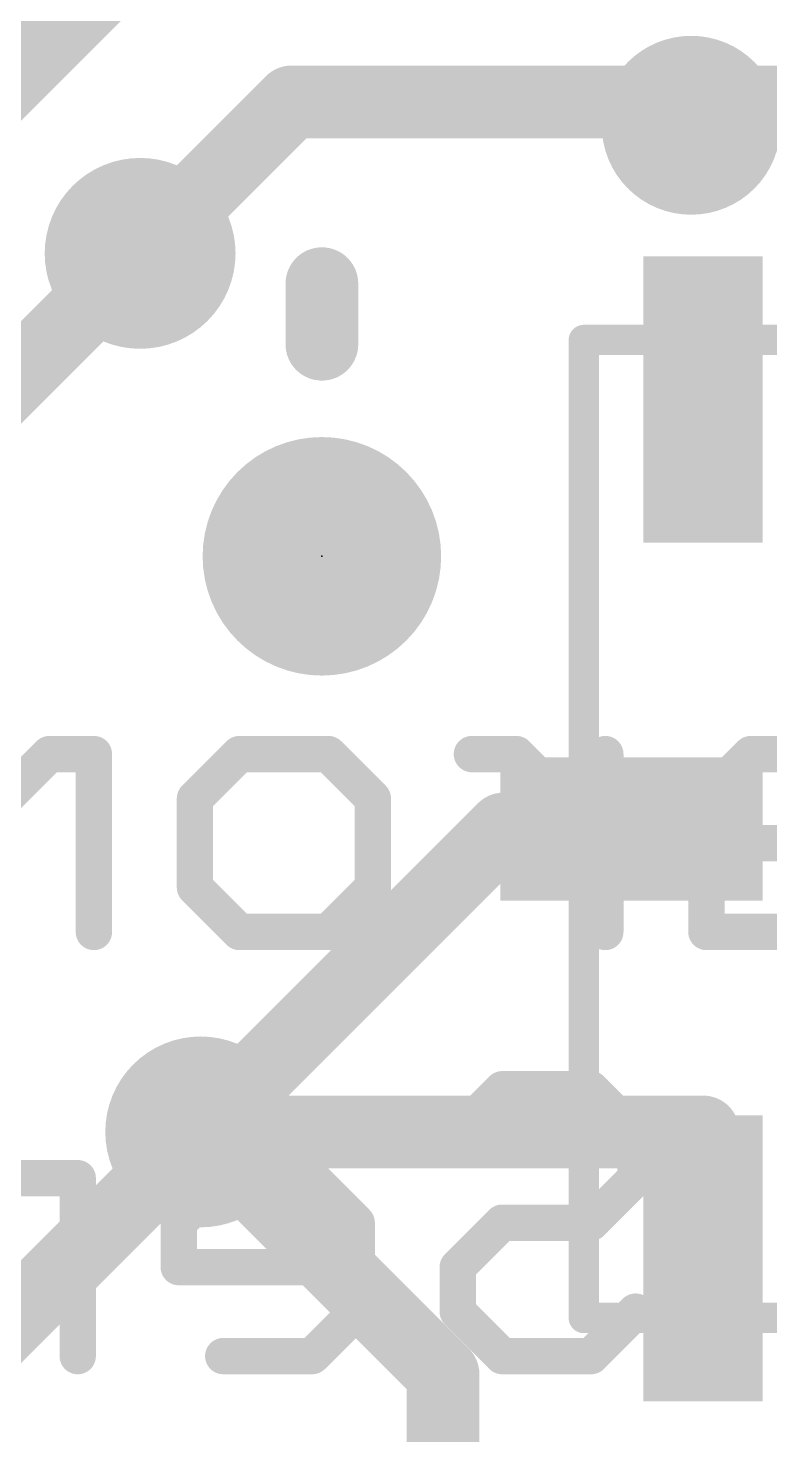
# Model space of a CAD drawing. Extents: x -0.2 to 18.1, y -0.2 to 19.4.
# Drawn here: x 4.61 to 7.72, y 9.02 to 14.91 of the extents above; entities that cross this region are included whole.
import ezdxf

# ---------------------------------------------------------------- set-up
doc = ezdxf.new("R2010")
doc.units = 0
for name, color, linetype in [('1', 12, 'CONTINUOUS'), ('16', 132, 'CONTINUOUS'), ('18', 110, 'CONTINUOUS'), ('21', 40, 'CONTINUOUS'), ('22', 6, 'CONTINUOUS'), ('23', 53, 'CONTINUOUS')]:
    doc.layers.add(name, color=color, linetype=linetype)

# ---------------------------------------------------------------- blocks, each defined once
blk = doc.blocks.new('PIE')
at = {"const_width": 0.5}
blk.add_lwpolyline([(0, -0.25, 1), (0, 0.25, 1), (0, -0.25)], format="xyb", dxfattribs=at)
blk = doc.blocks.new('RECT')
blk.add_solid([(-0.5, -0.5), (0.5, -0.5), (-0.5, 0.5), (0.5, 0.5)])
blk = doc.blocks.new('ROUNDV')
at = {"const_width": 0.5}
blk.add_lwpolyline([(0, -0.25, 1), (0, 0.25, 1), (0, -0.25)], format="xyb", dxfattribs=at)

msp = doc.modelspace()

# ---------------------------------------------------------------- linework, layer by layer
at = {"layer": '1', "const_width": 0.3048}
for points in [[(3.683, 13.843), (5.334, 15.494)], [(5.715, 14.605), (5.08, 13.97)], [(8.255, 14.605), (5.715, 14.605)], [(4.191, 13.081), (5.08, 13.97)], [(5.334, 10.287), (6.604, 11.557)], [(6.604, 11.557), (7.14, 11.557)], [(4.445, 9.398), (5.334, 10.287)], [(7.44, 10.287), (5.334, 10.287)], [(7.44, 9.757), (7.44, 10.287)]]:
    msp.add_lwpolyline(points, dxfattribs=at)
at = {"layer": '1', "const_width": 0.1524}
for points in [[(5.715, 14.6812, 1), (5.715, 14.5288)], [(5.7689, 14.5511, 1), (5.6611, 14.6589)], [(5.0261, 14.0239, 1), (5.1339, 13.9161)], [(5.1339, 13.9161, 1), (5.0261, 14.0239)], [(6.604, 11.6332, 1), (6.604, 11.4808)], [(6.6579, 11.5031, 1), (6.5501, 11.6109)], [(7.14, 11.4808, 1), (7.14, 11.6332)], [(5.334, 10.3632, 1), (5.334, 10.2108)], [(5.3879, 10.2331, 1), (5.2801, 10.3409)], [(7.5162, 10.287, 1), (7.3638, 10.287)], [(7.44, 10.2108, 1), (7.44, 10.3632)], [(5.2801, 10.3409, 1), (5.3879, 10.2331)], [(7.3638, 9.757, 1), (7.5162, 9.757)]]:
    msp.add_lwpolyline(points, format="xyb", dxfattribs=at)
at = {"layer": '16', "const_width": 0.3048}
for points in [[(5.842, 13.843), (5.842, 13.589)], [(5.334, 10.287), (6.35, 9.271)], [(6.35, 9.271), (6.35, 1.397)]]:
    msp.add_lwpolyline(points, dxfattribs=at)
at = {"layer": '16', "const_width": 0.1524}
for points in [[(5.9182, 13.843, 1), (5.7658, 13.843)], [(5.7658, 13.589, 1), (5.9182, 13.589)], [(5.3879, 10.3409, 1), (5.2801, 10.2331)], [(6.4262, 9.271, 1), (6.2738, 9.271)], [(6.2961, 9.2171, 1), (6.4039, 9.3249)]]:
    msp.add_lwpolyline(points, format="xyb", dxfattribs=at)
at = {"layer": '21'}
for points, const_width in [([(7.39, 14.307, 1), (7.39, 14.707, 1), (7.39, 14.307)], 0.35), ([(6.94, 13.6388, 1), (6.94, 13.5753)], 0.0635), ([(6.9718, 13.607, 1), (6.9083, 13.607)], 0.0635), ([(6.94, 9.5388, 1), (6.94, 9.4752)], 0.0635), ([(6.9083, 9.507, 1), (6.9718, 9.507)], 0.0635)]:
    msp.add_lwpolyline(points, format="xyb", dxfattribs=dict(at, const_width=const_width))
at = {"layer": '21', "const_width": 0.127}
for points in [[(6.94, 9.507), (6.94, 13.607)], [(6.94, 13.607), (10.84, 13.607)], [(10.84, 9.507), (6.94, 9.507)]]:
    msp.add_lwpolyline(points, dxfattribs=at)
at = {"layer": '22', "const_width": 0.1524}
for points in [[(4.6999, 11.8709), (4.5134, 11.6845)], [(4.8863, 11.8709), (4.6999, 11.8709)], [(4.8863, 11.1252), (4.8863, 11.8709)], [(5.31, 11.6845), (5.4964, 11.8709)], [(5.4964, 11.8709), (5.8693, 11.8709)], [(5.8693, 11.8709), (6.0557, 11.6845)], [(6.6573, 11.8709), (6.4709, 11.8709)], [(7.0302, 11.4981), (6.6573, 11.8709)], [(7.0302, 11.1252), (7.0302, 11.8709)], [(7.6403, 11.8709), (7.4539, 11.6845)], [(8.0131, 11.8709), (7.6403, 11.8709)], [(5.31, 11.3116), (5.31, 11.6845)], [(6.0557, 11.6845), (6.0557, 11.3116)], [(7.4539, 11.6845), (7.4539, 11.1252)], [(8.0131, 11.4981), (7.4539, 11.4981)], [(5.4964, 11.1252), (5.31, 11.3116)], [(6.0557, 11.3116), (5.8693, 11.1252)], [(5.8693, 11.1252), (5.4964, 11.1252)], [(7.4539, 11.1252), (8.0131, 11.1252)], [(6.4115, 10.2793), (6.5979, 10.4658)], [(6.5979, 10.4658), (6.9707, 10.4658)], [(6.9707, 10.4658), (7.1572, 10.2793)], [(7.1572, 10.2793), (7.1572, 10.0929)], [(4.8184, 10.0929), (4.2591, 10.0929)], [(4.8184, 9.3472), (4.8184, 10.0929)], [(5.4285, 10.0929), (5.2421, 9.9065)], [(5.8014, 10.0929), (5.4285, 10.0929)], [(5.9878, 9.9065), (5.8014, 10.0929)], [(7.1572, 10.0929), (6.9707, 9.9065)], [(5.2421, 9.9065), (5.2421, 9.7201)], [(5.9878, 9.5336), (5.9878, 9.9065)], [(6.5979, 9.9065), (6.4115, 9.7201)], [(6.9707, 9.9065), (6.5979, 9.9065)], [(5.2421, 9.7201), (5.9878, 9.7201)], [(6.4115, 9.7201), (6.4115, 9.5336)], [(5.8014, 9.3472), (5.9878, 9.5336)], [(6.4115, 9.5336), (6.5979, 9.3472)], [(6.9707, 9.3472), (7.1572, 9.5336)], [(5.4285, 9.3472), (5.8014, 9.3472)], [(6.5979, 9.3472), (6.9707, 9.3472)]]:
    msp.add_lwpolyline(points, dxfattribs=at)
at = {"layer": '22', "const_width": 0.0762}
for points in [[(4.6999, 11.909, 1), (4.6999, 11.8328)], [(4.7268, 11.844, 1), (4.6729, 11.8978)], [(4.9244, 11.8709, 1), (4.8482, 11.8709)], [(4.8863, 11.8328, 1), (4.8863, 11.909)], [(5.4964, 11.909, 1), (5.4964, 11.8328)], [(5.5233, 11.844, 1), (5.4695, 11.8978)], [(5.8962, 11.8978, 1), (5.8423, 11.844)], [(5.8693, 11.8328, 1), (5.8693, 11.909)], [(6.4709, 11.909, 1), (6.4709, 11.8328)], [(6.6843, 11.8978, 1), (6.6304, 11.844)], [(6.6573, 11.8328, 1), (6.6573, 11.909)], [(7.0683, 11.8709, 1), (6.9921, 11.8709)], [(7.6403, 11.909, 1), (7.6403, 11.8328)], [(7.6672, 11.844, 1), (7.6134, 11.8978)], [(5.283, 11.7114, 1), (5.3369, 11.6575)], [(5.3481, 11.6845, 1), (5.2719, 11.6845)], [(6.0938, 11.6845, 1), (6.0176, 11.6845)], [(6.0287, 11.6575, 1), (6.0826, 11.7114)], [(7.4269, 11.7114, 1), (7.4808, 11.6575)], [(7.492, 11.6845, 1), (7.4158, 11.6845)], [(7.0032, 11.4711, 1), (7.0571, 11.525)], [(7.4539, 11.5362, 1), (7.4539, 11.46)], [(5.3369, 11.3386, 1), (5.283, 11.2847)], [(6.0826, 11.2847, 1), (6.0287, 11.3386)], [(5.2719, 11.3116, 1), (5.3481, 11.3116)], [(6.0176, 11.3116, 1), (6.0938, 11.3116)], [(4.8482, 11.1252, 1), (4.9244, 11.1252)], [(5.4964, 11.1633, 1), (5.4964, 11.0871)], [(5.4695, 11.0983, 1), (5.5233, 11.1521)], [(5.8423, 11.1521, 1), (5.8962, 11.0983)], [(5.8693, 11.0871, 1), (5.8693, 11.1633)], [(6.9921, 11.1252, 1), (7.0683, 11.1252)], [(7.4539, 11.1633, 1), (7.4539, 11.0871)], [(7.4158, 11.1252, 1), (7.492, 11.1252)], [(6.5979, 10.5039, 1), (6.5979, 10.4277)], [(6.6248, 10.4388, 1), (6.571, 10.4927)], [(6.9977, 10.4927, 1), (6.9438, 10.4388)], [(6.9707, 10.4277, 1), (6.9707, 10.5039)], [(6.3845, 10.3063, 1), (6.4384, 10.2524)], [(7.1953, 10.2793, 1), (7.1191, 10.2793)], [(7.1302, 10.2524, 1), (7.1841, 10.3063)], [(4.8565, 10.0929, 1), (4.7803, 10.0929)], [(4.8184, 10.0548, 1), (4.8184, 10.131)], [(5.4285, 10.131, 1), (5.4285, 10.0548)], [(5.4554, 10.066, 1), (5.4016, 10.1198)], [(5.8283, 10.1198, 1), (5.7744, 10.066)], [(5.8014, 10.0548, 1), (5.8014, 10.131)], [(7.1841, 10.066, 1), (7.1302, 10.1198)], [(7.1191, 10.0929, 1), (7.1953, 10.0929)], [(5.2151, 9.9334, 1), (5.269, 9.8795)], [(5.2802, 9.9065, 1), (5.204, 9.9065)], [(6.0259, 9.9065, 1), (5.9497, 9.9065)], [(5.9608, 9.8795, 1), (6.0147, 9.9334)], [(6.5979, 9.9446, 1), (6.5979, 9.8684)], [(6.6248, 9.8795, 1), (6.571, 9.9334)], [(6.9438, 9.9334, 1), (6.9977, 9.8795)], [(6.9707, 9.8684, 1), (6.9707, 9.9446)], [(5.2421, 9.7582, 1), (5.2421, 9.682)], [(5.9878, 9.682, 1), (5.9878, 9.7582)], [(6.4496, 9.7201, 1), (6.3734, 9.7201)], [(5.204, 9.7201, 1), (5.2802, 9.7201)], [(6.3845, 9.747, 1), (6.4384, 9.6931)], [(5.9497, 9.5336, 1), (6.0259, 9.5336)], [(6.0147, 9.5067, 1), (5.9608, 9.5606)], [(6.4384, 9.5606, 1), (6.3845, 9.5067)], [(6.3734, 9.5336, 1), (6.4496, 9.5336)], [(7.1841, 9.5067, 1), (7.1302, 9.5606)], [(4.7803, 9.3472, 1), (4.8565, 9.3472)], [(5.4285, 9.3853, 1), (5.4285, 9.3091)], [(5.7744, 9.3741, 1), (5.8283, 9.3203)], [(5.8014, 9.3091, 1), (5.8014, 9.3853)], [(6.5979, 9.3853, 1), (6.5979, 9.3091)], [(6.571, 9.3203, 1), (6.6248, 9.3741)], [(6.9438, 9.3741, 1), (6.9977, 9.3203)], [(6.9707, 9.3091, 1), (6.9707, 9.3853)]]:
    msp.add_lwpolyline(points, format="xyb", dxfattribs=at)
at = {"layer": '23'}
msp.add_point((5.842, 12.7), dxfattribs=at)

# ---------------------------------------------------------------- block references
at = {"layer": '1', "rotation": 270}
for p, xscale, yscale in [((7.44, 13.357), 1.2, 0.5), ((7.14, 11.557), 0.6, 1.1), ((7.44, 9.757), 1.2, 0.5)]:
    msp.add_blockref('RECT', p, dxfattribs=dict(at, xscale=xscale, yscale=yscale))
at = {"layer": '1'}
msp.add_blockref('PIE', (5.842, 12.7), dxfattribs=at)
at = {"layer": '18', "xscale": 0.8001, "yscale": 0.8001}
for p in [(5.08, 13.97), (5.08, 13.97), (5.334, 10.287), (5.334, 10.287)]:
    msp.add_blockref('ROUNDV', p, dxfattribs=at)

doc.saveas('drawing.dxf')
